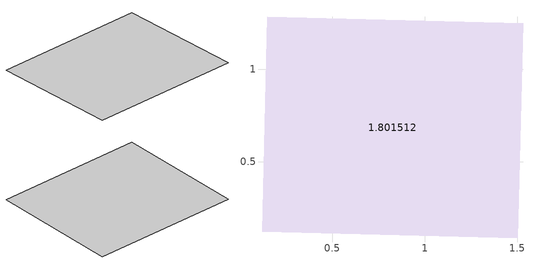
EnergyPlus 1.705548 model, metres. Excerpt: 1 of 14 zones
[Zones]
1.801512
 ceiling inside (1.366612): 1.5,0.09,1.65 1.53,1.25,1.62 0.15,1.28,1.62 0.12,0.12,1.65
[HVACTemplate:Plant:Boiler]
1.314437: Boiler Type=1.726104; Capacity {W}=1.755934; Efficiency=1.059448; Fuel Type=1.40739; Priority=1.275614; Sizing Factor=1.872296; Minimum Part Load Ratio=1.665685; Maximum Part Load Ratio=1.972713; Optimum Part Load Ratio=1.677545; Water Outlet Upper Temperature Limit {C}=1.622802; Template Plant Loop Type=1.795272
[HVACTemplate:Plant:Boiler:ObjectReference]
1.690643: Boiler=1.754583; Priority=1.269314; Template Plant Loop Type=1.910362
[HVACTemplate:Plant:MixedWaterLoop]
1.118992: Pump Schedule=1.035278; Pump Control Type=1.847394; Operation Scheme Type=1.165623; Equipment Operation Schemes=1.634704; High Temperature Setpoint Schedule=1.893659; High Temperature Design Setpoint {C}=1.305697; Low Temperature Setpoint Schedule=1.940373; Low Temperature Design Setpoint {C}=1.11148; Water Pump Configuration=1.310257; Water Pump Rated Head {Pa}=1.765133; Water Pump Type=1.68438; Supply Side Bypass Pipe=1.762514; Demand Side Bypass Pipe=1.957983; Fluid Type=1.269464; Loop Design Delta Temperature {deltaC}=1.078858; Load Distribution Scheme=1.106668
[Sizing:Zone]
1.939582: Zone Cooling Design Supply Air Temperature Input Method=1.8207; Zone Cooling Design Supply Air Temperature {C}=1.874551; Zone Cooling Design Supply Air Temperature Difference {deltaC}=1.558884; Zone Heating Design Supply Air Temperature Input Method=1.155728; Zone Heating Design Supply Air Temperature {C}=1.853171; Zone Heating Design Supply Air Temperature Difference {deltaC}=1.984414; Zone Cooling Design Supply Air Humidity Ratio {kgWater/kgDryAir}=1.85747; Zone Heating Design Supply Air Humidity Ratio {kgWater/kgDryAir}=1.625448; Design Specification Outdoor Air Object=1.597575; Zone Heating Sizing Factor=1.540508; Zone Cooling Sizing Factor=1.071267; Cooling Design Air Flow Method=1.587817; Cooling Design Air Flow Rate {m3/s}=1.149188; Cooling Minimum Air Flow per Zone Floor Area {m3/s-m2}=1.819507; Cooling Minimum Air Flow {m3/s}=1.682757; Cooling Minimum Air Flow Fraction=1.657887; Heating Design Air Flow Method=1.475356; Heating Design Air Flow Rate {m3/s}=1.481871; Heating Maximum Air Flow per Zone Floor Area {m3/s-m2}=1.023057; Heating Maximum Air Flow {m3/s}=1.904809; Heating Maximum Air Flow Fraction=1.181121; Design Specification Zone Air Distribution Object=1.274976; Account for Dedicated Outdoor Air System=1.16254; Dedicated Outdoor Air System Control Strategy=1.179965; Dedicated Outdoor Air Low Setpoint Temperature for Design {C}=1.524845; Dedicated Outdoor Air High Setpoint Temperature for Design {C}=1.986238
[Sizing:System]
1.215261: Type of Load to Size On=1.307567; Design Outdoor Air Flow Rate {m3/s}=1.90974; Central Heating Maximum System Air Flow Ratio=1.653452; Preheat Design Temperature {C}=1.20912; Preheat Design Humidity Ratio {kgWater/kgDryAir}=1.869204; Precool Design Temperature {C}=1.84519; Precool Design Humidity Ratio {kgWater/kgDryAir}=1.236018; Central Cooling Design Supply Air Temperature {C}=1.544672; Central Heating Design Supply Air Temperature {C}=1.862791; Type of Zone Sum to Use=1.113697; 100% Outdoor Air in Cooling=1.932694; 100% Outdoor Air in Heating=1.198054; Central Cooling Design Supply Air Humidity Ratio {kgWater/kgDryAir}=1.922421; Central Heating Design Supply Air Humidity Ratio {kgWater/kgDryAir}=1.125479; Cooling Supply Air Flow Rate Method=1.575327; Cooling Supply Air Flow Rate {m3/s}=1.48622; Cooling Supply Air Flow Rate Per Floor Area {m3/s-m2}=1.659729; Cooling Fraction of Autosized Cooling Supply Air Flow Rate=1.358136; Cooling Supply Air Flow Rate Per Unit Cooling Capacity {m3/s-W}=1.793616; Heating Supply Air Flow Rate Method=1.332572; Heating Supply Air Flow Rate {m3/s}=1.867011; Heating Supply Air Flow Rate Per Floor Area {m3/s-m2}=1.747275; Heating Fraction of Autosized Heating Supply Air Flow Rate=1.843239; Heating Fraction of Autosized Cooling Supply Air Flow Rate=1.782581; Heating Supply Air Flow Rate Per Unit Heating Capacity {m3/s-W}=1.970355; System Outdoor Air Method=1.327138; Zone Maximum Outdoor Air Fraction=1.683973; Cooling Design Capacity Method=1.769413; Cooling Design Capacity {W}=1.732759; Cooling Design Capacity Per Floor Area {W/m2}=1.121223; Fraction of Autosized Cooling Design Capacity=1.307822; Heating Design Capacity Method=1.129555; Heating Design Capacity {W}=1.207265; Heating Design Capacity Per Floor Area {W/m2}=1.282911; Fraction of Autosized Heating Design Capacity=1.317142; Central Cooling Capacity Control Method=1.868439
[Sizing:Plant]
1.940075: Loop Type=1.486091; Design Loop Exit Temperature {C}=1.752767; Loop Design Temperature Difference {deltaC}=1.676068; Sizing Option=1.423683; Zone Timesteps in Averaging Window=1.565786; Coincident Sizing Factor Mode=1.172129
[ZoneControl:Thermostat]
1.813456: Zone or ZoneList=1.094221; Control Type Schedule=1.993562; Control 1=1.014177; Control 2=1.296633; Control 3=1.211056; Control 4=1.291694; Temperature Difference Between Cutout And Setpoint {deltaC}=1.284139
[ZoneControl:Thermostat:OperativeTemperature]
Thermostat=1.174907; Radiative Fraction Input Mode=1.835794; Fixed Radiative Fraction=1.041062; Radiative Fraction Schedule=1.298975; Adaptive Comfort Model Type=1.591582
[ZoneControl:Thermostat:ThermalComfort]
1.452224: Zone or ZoneList=1.842405; Averaging Method=1.193041; Specific People=1.265097; Minimum Dry-Bulb Temperature Setpoint {C}=1.614542; Maximum Dry-Bulb Temperature Setpoint {C}=1.056869; Thermal Comfort Control Type Schedule=1.695402; Thermal Comfort Control 1=1.509331; Thermal Comfort Control 2=1.11032; Thermal Comfort Control 3=1.499933; Thermal Comfort Control 4=1.332873
[ZoneControl:Thermostat:TemperatureAndHumidity]
Thermostat=1.904926; Dehumidifying Relative Humidity Setpoint Schedule=1.267075; Dehumidification Control Type=1.133204; Overcool Range Input Method=1.114589; Overcool Constant Range {deltaC}=1.118617; Overcool Range Schedule=1.199488; Overcool Control Ratio {percent/K}=1.865505
[ZoneControl:Thermostat:StagedDualSetpoint]
1.22558: Zone or ZoneList=1.134154; Number of Heating Stages=1.982346; Heating Temperature Setpoint Schedule=1.403529; Heating Throttling Temperature Range {deltaC}=1.180203; Stage 1 Heating Temperature Offset {deltaC}=1.917015; Stage 2 Heating Temperature Offset {deltaC}=1.943578; Stage 3 Heating Temperature Offset {deltaC}=1.840391; Stage 4 Heating Temperature Offset {deltaC}=1.157946; Number of Cooling Stages=1.368794; Cooling Temperature Setpoint Base Schedule=1.683209; Cooling Throttling Temperature Range {deltaC}=1.586583; Stage 1 Cooling Temperature Offset {deltaC}=1.274106; Stage 2 Cooling Temperature Offset {deltaC}=1.206106; Stage 3 Cooling Temperature Offset {deltaC}=1.8639; Stage 4 Cooling Temperature Offset {deltaC}=1.21663
[ZoneControl:ContaminantController]
1.11761: Zone=1.724666; Carbon Dioxide Control Availability Schedule=1.411005; Carbon Dioxide Setpoint Schedule=1.516968; Minimum Carbon Dioxide Concentration Schedule=1.641645; Maximum Carbon Dioxide Concentration Schedule=1.127415; Generic Contaminant Control Availability Schedule=1.528196; Generic Contaminant Setpoint Schedule=1.439075
[ZoneHVAC:IdealLoadsAirSystem]
1.304279: Availability Schedule=1.102648; Maximum Heating Supply Air Temperature {C}=1.652133; Minimum Cooling Supply Air Temperature {C}=1.52289; Maximum Heating Supply Air Humidity Ratio {kgWater/kgDryAir}=1.248449; Minimum Cooling Supply Air Humidity Ratio {kgWater/kgDryAir}=1.995785; Heating Limit=1.169243; Maximum Heating Air Flow Rate {m3/s}=1.839968; Maximum Sensible Heating Capacity {W}=1.941991; Cooling Limit=1.230833; Maximum Cooling Air Flow Rate {m3/s}=1.767076; Maximum Total Cooling Capacity {W}=1.387534; Heating Availability Schedule=1.5261; Cooling Availability Schedule=1.048085; Dehumidification Control Type=1.856582; Cooling Sensible Heat Ratio=1.745238; Humidification Control Type=1.824325; Design Specification Outdoor Air Object=1.289397; Demand Controlled Ventilation Type=1.114803; Outdoor Air Economizer Type=1.794001; Heat Recovery Type=1.395261; Sensible Heat Recovery Effectiveness=1.862417; Latent Heat Recovery Effectiveness=1.085643; Design Specification ZoneHVAC Sizing Object=1.229379
[ZoneHVAC:FourPipeFanCoil]
1.295425: Availability Schedule=1.793029; Capacity Control Method=1.650497; Maximum Supply Air Flow Rate {m3/s}=1.714749; Low Speed Supply Air Flow Ratio=1.54952; Medium Speed Supply Air Flow Ratio=1.150127; Maximum Outdoor Air Flow Rate {m3/s}=1.471046; Outdoor Air Schedule=1.827564; Supply Air Fan=1.448718; Cooling Coil=1.179915; Maximum Cold Water Flow Rate {m3/s}=1.433075; Minimum Cold Water Flow Rate {m3/s}=1.412304; Cooling Convergence Tolerance=1.695992; Heating Coil=1.218741; Maximum Hot Water Flow Rate {m3/s}=1.752816; Minimum Hot Water Flow Rate {m3/s}=1.831925; Heating Convergence Tolerance=1.238092; Design Specification ZoneHVAC Sizing Object=1.827494; Supply Air Fan Operating Mode Schedule=1.363019; Minimum Supply Air Temperature in Cooling Mode {C}=1.629429; Maximum Supply Air Temperature in Heating Mode {C}=1.148742
[ZoneHVAC:WindowAirConditioner]
1.822677: Availability Schedule=1.542753; Maximum Supply Air Flow Rate {m3/s}=1.844379; Maximum Outdoor Air Flow Rate {m3/s}=1.491441; Supply Air Fan=1.769281; DX Cooling Coil=1.628832; Supply Air Fan Operating Mode Schedule=1.271812; Fan Placement=1.277136; Cooling Convergence Tolerance=1.145868; Design Specification ZoneHVAC Sizing Object=1.128827
[ZoneHVAC:PackagedTerminalAirConditioner]
1.637: Availability Schedule=1.523553; Cooling Supply Air Flow Rate {m3/s}=1.951165; Heating Supply Air Flow Rate {m3/s}=1.213748; No Load Supply Air Flow Rate {m3/s}=1.474521; Cooling Outdoor Air Flow Rate {m3/s}=1.234134; Heating Outdoor Air Flow Rate {m3/s}=1.267001; No Load Outdoor Air Flow Rate {m3/s}=1.42078; Supply Air Fan=1.629164; Heating Coil=1.761697; Cooling Coil=1.768217; Fan Placement=1.010944; Supply Air Fan Operating Mode Schedule=1.650378; Design Specification ZoneHVAC Sizing Object=1.501206; Capacity Control Method=1.08468; Minimum Supply Air Temperature in Cooling Mode=1.861053; Maximum Supply Air Temperature in Heating Mode=1.38905
[ZoneHVAC:PackagedTerminalHeatPump]
1.921211: Availability Schedule=1.913776; Cooling Supply Air Flow Rate {m3/s}=1.36582; Heating Supply Air Flow Rate {m3/s}=1.638909; No Load Supply Air Flow Rate {m3/s}=1.379153; Cooling Outdoor Air Flow Rate {m3/s}=1.417393; Heating Outdoor Air Flow Rate {m3/s}=1.713257; No Load Outdoor Air Flow Rate {m3/s}=1.031415; Supply Air Fan=1.526606; Heating Coil=1.204274; Heating Convergence Tolerance=1.218702; Cooling Coil=1.410795; Cooling Convergence Tolerance=1.976396; Supplemental Heating Coil=1.208194; Maximum Supply Air Temperature from Supplemental Heater {C}=1.835727; Maximum Outdoor Dry-Bulb Temperature for Supplemental Heater Operation {C}=1.929384; Fan Placement=1.407142; Supply Air Fan Operating Mode Schedule=1.635182; Design Specification ZoneHVAC Sizing Object=1.423162; Capacity Control Method=1.824489; Minimum Supply Air Temperature in Cooling Mode=1.937099; Maximum Supply Air Temperature in Heating Mode=1.837
[ZoneHVAC:WaterToAirHeatPump]
1.861601: Availability Schedule=1.302386; Cooling Supply Air Flow Rate {m3/s}=1.241154; Heating Supply Air Flow Rate {m3/s}=1.315949; No Load Supply Air Flow Rate {m3/s}=1.751414; Cooling Outdoor Air Flow Rate {m3/s}=1.152966; Heating Outdoor Air Flow Rate {m3/s}=1.761969; No Load Outdoor Air Flow Rate {m3/s}=1.681482; Supply Air Fan=1.896378; Heating Coil=1.454703; Cooling Coil=1.598045; Maximum Cycling Rate {cycles/hr}=1.3823; Heat Pump Time Constant {s}=1.453789; Fraction of On-Cycle Power Use=1.404056; Heat Pump Fan Delay Time {s}=1.746554; Supplemental Heating Coil=1.201017; Maximum Supply Air Temperature from Supplemental Heater {C}=1.921405; Maximum Outdoor Dry-Bulb Temperature for Supplemental Heater Operation {C}=1.167406; Fan Placement=1.250891; Supply Air Fan Operating Mode Schedule=1.253471; Heat Pump Coil Water Flow Mode=1.55441; Design Specification ZoneHVAC Sizing Object=1.768269
[ZoneHVAC:Dehumidifier:DX]
1.718185: Availability Schedule=1.78146; Rated Water Removal {L/day}=1.318051; Rated Energy Factor {L/kWh}=1.138359; Rated Air Flow Rate {m3/s}=1.499884; Water Removal Curve=1.135462; Energy Factor Curve=1.505764; Part Load Fraction Correlation Curve=1.251242; Minimum Dry-Bulb Temperature for Dehumidifier Operation {C}=1.383156; Maximum Dry-Bulb Temperature for Dehumidifier Operation {C}=1.069874; Off-Cycle Parasitic Electric Load {W}=1.199845; Condensate Collection Water Storage Tank=1.927057
[ZoneHVAC:EnergyRecoveryVentilator]
1.331541: Availability Schedule=1.547227; Heat Exchanger=1.050256; Supply Air Flow Rate {m3/s}=1.778413; Exhaust Air Flow Rate {m3/s}=1.81971; Supply Air Fan=1.206011; Exhaust Air Fan=1.95403; Controller=1.676709; Ventilation Rate per Unit Floor Area {m3/s-m2}=1.545966; Ventilation Rate per Occupant {m3/s-person}=1.013816
[ZoneHVAC:EnergyRecoveryVentilator:Controller]
1.455257: Temperature High Limit {C}=1.322869; Temperature Low Limit {C}=1.59546; Enthalpy High Limit {J/kg}=1.588907; Dewpoint Temperature Limit {C}=1.862411; Electronic Enthalpy Limit Curve=1.217864; Exhaust Air Temperature Limit=1.81111; Exhaust Air Enthalpy Limit=1.490053; Time of Day Economizer Flow Control Schedule=1.764685; High Humidity Control Flag=1.943903; Humidistat Control Zone=1.584411; High Humidity Outdoor Air Flow Ratio=1.565901; Control High Indoor Humidity Based on Outdoor Humidity Ratio=1.599885
[ZoneHVAC:UnitVentilator]
1.500069: Availability Schedule=1.98061; Maximum Supply Air Flow Rate {m3/s}=1.433211; Outdoor Air Control Type=1.080231; Minimum Outdoor Air Flow Rate {m3/s}=1.062204; Minimum Outdoor Air Schedule=1.534681; Maximum Outdoor Air Flow Rate {m3/s}=1.299563; Maximum Outdoor Air Fraction or Temperature Schedule=1.145481; Supply Air Fan=1.657569; Coil Option=1.39617; Supply Air Fan Operating Mode Schedule=1.897347; Heating Coil=1.159111; Heating Convergence Tolerance=1.676946; Cooling Coil=1.844569; Cooling Convergence Tolerance=1.46072; Design Specification ZoneHVAC Sizing Object=1.208711
[ZoneHVAC:UnitHeater]
1.121773: Availability Schedule=1.708454; Supply Air Fan=1.982941; Maximum Supply Air Flow Rate {m3/s}=1.803844; Heating Coil=1.007643; Supply Air Fan Operating Mode Schedule=1.065003; Supply Air Fan Operation During No Heating=1.046183; Maximum Hot Water or Steam Flow Rate {m3/s}=1.580364; Minimum Hot Water or Steam Flow Rate {m3/s}=1.732155; Heating Convergence Tolerance=1.451283; Design Specification ZoneHVAC Sizing Object=1.883547
[ZoneHVAC:EvaporativeCoolerUnit]
1.457616: Availability Schedule=1.61987; Supply Air Fan=1.412059; Design Supply Air Flow Rate {m3/s}=1.606945; Fan Placement=1.467294; Cooler Unit Control Method=1.238724; Throttling Range Temperature Difference {deltaC}=1.804502; Cooling Load Control Threshold Heat Transfer Rate {W}=1.654469; First Evaporative Cooler Object=1.463809; Second Evaporative Cooler=1.856508; Design Specification ZoneHVAC Sizing Object=1.904638
[ZoneHVAC:HybridUnitaryHVAC]
1.868586: Availability Schedule=1.589231; Minimum Supply Air Temperature Schedule=1.60042; Maximum Supply Air Temperature Schedule=1.656484; Minimum Supply Air Humidity Ratio Schedule=1.849804; Maximum Supply Air Humidity Ratio Schedule=1.372811; Method to Choose Controlled Inputs and Part Runtime Fraction=1.932391; System Maximum Supply Air Flow Rate {m3/s}=1.770561; External Static Pressure at System Maximum Supply Air Flow Rate {Pa}=1.892826; Scaling Factor=1.587981; Number of Operating Modes=1.754165; Minimum Time Between Mode Change {minutes}=1.188171; First Fuel Type=1.025984; Second Fuel Type=1.280548; Third Fuel Type=1.65034; Objective Function to Minimize=1.828013; Design Specification Outdoor Air Object=1.37135; Mode 0=1.699773; Mode 0 Supply Air Temperature Lookup Table=1.276699; Mode 0 Supply Air Humidity Ratio Lookup Table=1.546839; Mode 0 System Electric Power Lookup Table=1.671172; Mode 0 Supply Fan Electric Power Lookup Table=1.681411; Mode 0 External Static Pressure Lookup Table=1.938476; Mode 0 System Second Fuel Consumption Lookup Table=1.991437; Mode 0 System Third Fuel Consumption Lookup Table=1.297582; Mode 0 System Water Use Lookup Table=1.171566; Mode 0 Outdoor Air Fraction=1.609856; Mode 0 Supply Air Mass Flow Rate Ratio=1.801762; Mode 1=1.643219; Mode 1 Supply Air Temperature Lookup Table=1.054822; Mode 1 Supply Air Humidity Ratio Lookup Table=1.449589; Mode 1 System Electric Power Lookup Table=1.064056; Mode 1 Supply Fan Electric Power Lookup Table=1.761854; Mode 1 External Static Pressure Lookup Table=1.232363; Mode 1 System Second Fuel Consumption Lookup Table=1.566624; Mode 1 System Third Fuel Consumption Lookup Table=1.013976; Mode 1 System Water Use Lookup Table=1.259018; Mode 1 Minimum Outdoor Air Temperature {C}=1.9501; Mode 1 Maximum Outdoor Air Temperature {C}=1.035729; Mode 1 Minimum Outdoor Air Humidity Ratio {kgWater/kgDryAir}=1.989717; Mode 1 Maximum Outdoor Air Humidity Ratio {kgWater/kgDryAir}=1.432623; Mode 1 Minimum Outdoor Air Relative Humidity {percent}=1.376794; Mode 1 Maximum Outdoor Air Relative Humidity {percent}=1.163117; Mode 1 Minimum Return Air Temperature {C}=1.635141; Mode 1 Maximum Return Air Temperature {C}=1.66359; Mode 1 Minimum Return Air Humidity Ratio {kgWater/kgDryAir}=1.432184; Mode 1 Maximum Return Air Humidity Ratio {kgWater/kgDryAir}=1.002073; Mode 1 Minimum Return Air Relative Humidity {percent}=1.352894; Mode 1 Maximum Return Air Relative Humidity {percent}=1.056472; Mode 1 Minimum Outdoor Air Fraction=1.865112; Mode 1 Maximum Outdoor Air Fraction=1.118574; Mode 1 Minimum Supply Air Mass Flow Rate Ratio=1.007541; Mode 1 Maximum Supply Air Mass Flow Rate Ratio=1.330079; Mode 2=1.581643; Mode 2 Supply Air Temperature Lookup Table=1.60692; Mode 2 Supply Air Humidity Ratio Lookup Table=1.878684; Mode 2 System Electric Power Lookup Table=1.958106; Mode 2 Supply Fan Electric Power Lookup Table=1.223196; Mode 2 External Static Pressure Lookup Table=1.355356; Mode 2 System Second Fuel Consumption Lookup Table=1.864088; Mode 2 System Third Fuel Consumption Lookup Table=1.559755; Mode 2 System Water Use Lookup Table=1.994666; Mode 2 Minimum Outdoor Air Temperature {C}=1.561697; Mode 2 Maximum Outdoor Air Temperature {C}=1.932809; Mode 2 Minimum Outdoor Air Humidity Ratio {kgWater/kgDryAir}=1.540359; Mode 2 Maximum Outdoor Air Humidity Ratio {kgWater/kgDryAir}=1.74255; Mode 2 Minimum Outdoor Air Relative Humidity {percent}=1.498953; Mode 2 Maximum Outdoor Air Relative Humidity {percent}=1.828316; Mode 2 Minimum Return Air Temperature {C}=1.982012; Mode 2 Maximum Return Air Temperature {C}=1.283071; Mode 2 Minimum Return Air Humidity Ratio {kgWater/kgDryAir}=1.530955; Mode 2 Maximum Return Air Humidity Ratio {kgWater/kgDryAir}=1.021618; Mode 2 Minimum Return Air Relative Humidity {percent}=1.784188; Mode 2 Maximum Return Air Relative Humidity {percent}=1.980304; Mode 2 Minimum Outdoor Air Fraction=1.377978; Mode 2 Maximum Outdoor Air Fraction=1.914386; Mode 2 Minimum Supply Air Mass Flow Rate Ratio=1.05437; Mode 2 Maximum Supply Air Mass Flow Rate Ratio=1.574299; Mode 3=1.632369; Mode 3 Supply Air Temperature Lookup Table=1.292082; Mode 3 Supply Air Humidity Ratio Lookup Table=1.748673; Mode 3 System Electric Power Lookup Table=1.25921; Mode 3 Supply Fan Electric Power Lookup Table=1.524169; Mode 3 External Static Pressure Lookup Table=1.027082; Mode 3 System Second Fuel Consumption Lookup Table=1.562472; Mode 3 System Third Fuel Consumption Lookup Table=1.011416; Mode 3 System Water Use Lookup Table=1.936741; Mode 3 Minimum Outdoor Air Temperature {C}=1.0318; Mode 3 Maximum Outdoor Air Temperature {C}=1.071023; Mode 3 Minimum Outdoor Air Humidity Ratio {kgWater/kgDryAir}=1.167648; Mode 3 Maximum Outdoor Air Humidity Ratio {kgWater/kgDryAir}=1.67239; Mode 3 Minimum Outdoor Air Relative Humidity {percent}=1.461815; Mode 3 Maximum Outdoor Air Relative Humidity {percent}=1.12009; Mode 3 Minimum Return Air Temperature {C}=1.253114; Mode 3 Maximum Return Air Temperature {C}=1.967995; Mode 3 Minimum Return Air Humidity Ratio {kgWater/kgDryAir}=1.168994; Mode 3 Maximum Return Air Humidity Ratio {kgWater/kgDryAir}=1.46657; Mode 3 Minimum Return Air Relative Humidity {percent}=1.059622; Mode 3 Maximum Return Air Relative Humidity {percent}=1.260628; Mode 3 Minimum Outdoor Air Fraction=1.40462; Mode 3 Maximum Outdoor Air Fraction=1.669117; Mode 3 Minimum Supply Air Mass Flow Rate Ratio=1.973709; Mode 3 Maximum Supply Air Mass Flow Rate Ratio=1.203183; Mode 4=1.772512; Mode 4 Supply Air Temperature Lookup Table=1.22877; Mode 4 Supply Air Humidity Ratio Lookup Table=1.554761; Mode 4 System Electric Power Lookup Table=1.929997; Mode 4 Supply Fan Electric Power Lookup Table=1.432157; Mode 4 External Static Pressure Lookup Table=1.979573; Mode 4 System Second Fuel Consumption Lookup Table=1.363142; Mode 4 System Third Fuel Consumption Lookup Table=1.57248; Mode 4 System Water Use Lookup Table=1.551827; Mode 4 Minimum Outdoor Air Temperature {C}=1.729205; Mode 4 Maximum Outdoor Air Temperature {C}=1.038318; Mode 4 Minimum Outdoor Air Humidity Ratio {kgWater/kgDryAir}=1.024736; Mode 4 Maximum Outdoor Air Humidity Ratio {kgWater/kgDryAir}=1.011711; Mode 4 Minimum Outdoor Air Relative Humidity {percent}=1.149602; Mode 4 Maximum Outdoor Air Relative Humidity {percent}=1.626981; Mode 4 Minimum Return Air Temperature {C}=1.959188; Mode 4 Maximum Return Air Temperature {C}=1.357036; Mode 4 Minimum Return Air Humidity Ratio {kgWater/kgDryAir}=1.917583; Mode 4 Maximum Return Air Humidity Ratio {kgWater/kgDryAir}=1.161173; Mode 4 Minimum Return Air Relative Humidity {percent}=1.092207; Mode 4 Maximum Return Air Relative Humidity {percent}=1.001192; Mode 4 Minimum Outdoor Air Fraction=1.105474; Mode 4 Maximum Outdoor Air Fraction=1.486415; Mode 4 Minimum Supply Air Mass Flow Rate Ratio=1.699732; Mode 4 Maximum Supply Air Mass Flow Rate Ratio=1.678861; Mode 5=1.821735; Mode 5 Supply Air Temperature Lookup Table=1.339829; Mode 5 Supply Air Humidity Ratio Lookup Table=1.382899; Mode 5 System Electric Power Lookup Table=1.149136; Mode 5 Supply Fan Electric Power Lookup Table=1.101584; Mode 5 External Static Pressure Lookup Table=1.678262; Mode 5 System Second Fuel Consumption Lookup Table=1.083663; Mode 5 System Third Fuel Consumption Lookup Table=1.148651; Mode 5 System Water Use Lookup Table=1.047619; Mode 5 Minimum Outdoor Air Temperature {C}=1.256415; Mode 5 Maximum Outdoor Air Temperature {C}=1.350425; Mode 5 Minimum Outdoor Air Humidity Ratio {kgWater/kgDryAir}=1.594703; Mode 5 Maximum Outdoor Air Humidity Ratio {kgWater/kgDryAir}=1.22045; Mode 5 Minimum Outdoor Air Relative Humidity {percent}=1.454964; Mode 5 Maximum Outdoor Air Relative Humidity {percent}=1.853656; Mode 5 Minimum Return Air Temperature {C}=1.038378; Mode 5 Maximum Return Air Temperature {C}=1.279317; Mode 5 Minimum Return Air Humidity Ratio {kgWater/kgDryAir}=1.358686; Mode 5 Maximum Return Air Humidity Ratio {kgWater/kgDryAir}=1.151523; Mode 5 Minimum Return Air Relative Humidity {percent}=1.367677; Mode 5 Maximum Return Air Relative Humidity {percent}=1.872718; Mode 5 Minimum Outdoor Air Fraction=1.084586; Mode 5 Maximum Outdoor Air Fraction=1.705513; Mode 5 Minimum Supply Air Mass Flow Rate Ratio=1.76064; Mode 5 Maximum Supply Air Mass Flow Rate Ratio=1.779035; Mode 6=1.36002; Mode 6 Supply Air Temperature Lookup Table=1.146057; Mode 6 Supply Air Humidity Ratio Lookup Table=1.88847; Mode 6 System Electric Power Lookup Table=1.297157; Mode 6 Supply Fan Electric Power Lookup Table=1.35082; Mode 6 External Static Pressure Lookup Table=1.788159; Mode 6 System Second Fuel Consumption Lookup Table=1.368659; Mode 6 System Third Fuel Consumption Lookup Table=1.887106; Mode 6 System Water Use Lookup Table=1.73942; Mode 6 Minimum Outdoor Air Temperature {C}=1.397015; Mode 6 Maximum Outdoor Air Temperature {C}=1.468116; Mode 6 Minimum Outdoor Air Humidity Ratio {kgWater/kgDryAir}=1.060661; Mode 6 Maximum Outdoor Air Humidity Ratio {kgWater/kgDryAir}=1.052982; Mode 6 Minimum Outdoor Air Relative Humidity {percent}=1.203645; Mode 6 Maximum Outdoor Air Relative Humidity {percent}=1.056284; Mode 6 Minimum Return Air Temperature {C}=1.521986; Mode 6 Maximum Return Air Temperature {C}=1.241517; Mode 6 Minimum Return Air Humidity Ratio {kgWater/kgDryAir}=1.17051; Mode 6 Maximum Return Air Humidity Ratio {kgWater/kgDryAir}=1.808275; Mode 6 Minimum Return Air Relative Humidity {percent}=1.558251; Mode 6 Maximum Return Air Relative Humidity {percent}=1.506014; Mode 6 Minimum Outdoor Air Fraction=1.507146; Mode 6 Maximum Outdoor Air Fraction=1.657986; Mode 6 Minimum Supply Air Mass Flow Rate Ratio=1.680259; Mode 6 Maximum Supply Air Mass Flow Rate Ratio=1.376564; Mode 7=1.435781; Mode 7 Supply Air Temperature Lookup Table=1.501232; Mode 7 Supply Air Humidity Ratio Lookup Table=1.51307; Mode 7 System Electric Power Lookup Table=1.040482; Mode 7 Supply Fan Electric Power Lookup Table=1.206964; Mode 7 External Static Pressure Lookup Table=1.148864; Mode 7 System Second Fuel Consumption Lookup Table=1.93663; Mode 7 System Third Fuel Consumption Lookup Table=1.920439; Mode 7 System Water Use Lookup Table=1.365191; Mode 7 Minimum Outdoor Air Temperature {C}=1.529898; Mode 7 Maximum Outdoor Air Temperature {C}=1.476389; Mode 7 Minimum Outdoor Air Humidity Ratio {kgWater/kgDryAir}=1.502578; Mode 7 Maximum Outdoor Air Humidity Ratio {kgWater/kgDryAir}=1.264525; Mode 7 Minimum Outdoor Air Relative Humidity {percent}=1.144639; Mode 7 Maximum Outdoor Air Relative Humidity {percent}=1.943931; Mode 7 Minimum Return Air Temperature {C}=1.414647; Mode 7 Maximum Return Air Temperature {C}=1.834227; Mode 7 Minimum Return Air Humidity Ratio {kgWater/kgDryAir}=1.767808; Mode 7 Maximum Return Air Humidity Ratio {kgWater/kgDryAir}=1.327601; Mode 7 Minimum Return Air Relative Humidity {percent}=1.754118; Mode 7 Maximum Return Air Relative Humidity {percent}=1.594378; Mode 7 Minimum Outdoor Air Fraction=1.401661; Mode 7 Maximum Outdoor Air Fraction=1.933121; Mode 7 Minimum Supply Air Mass Flow Rate Ratio=1.666316; Mode 7 Maximum Supply Air Mass Flow Rate Ratio=1.921504; Mode 8=1.479121; Mode 8 Supply Air Temperature Lookup Table=1.774226; Mode 8 Supply Air Humidity Ratio Lookup Table=1.172543; Mode 8 System Electric Power Lookup Table=1.564201; Mode 8 Supply Fan Electric Power Lookup Table=1.316901; Mode 8 External Static Pressure Lookup Table=1.213281; Mode 8 System Second Fuel Consumption Lookup Table=1.248201; Mode 8 System Third Fuel Consumption Lookup Table=1.40876; Mode 8 System Water Use Lookup Table=1.818624; Mode 8 Minimum Outdoor Air Temperature {C}=1.851909; Mode 8 Maximum Outdoor Air Temperature {C}=1.15092; Mode 8 Minimum Outdoor Air Humidity Ratio {kgWater/kgDryAir}=1.494793; Mode 8 Maximum Outdoor Air Humidity Ratio {kgWater/kgDryAir}=1.427957; Mode 8 Minimum Outdoor Air Relative Humidity {percent}=1.671617; Mode 8 Maximum Outdoor Air Relative Humidity {percent}=1.99868; Mode 8 Minimum Return Air Temperature {C}=1.280857; Mode 8 Maximum Return Air Temperature {C}=1.331726; Mode 8 Minimum Return Air Humidity Ratio {kgWater/kgDryAir}=1.424419; Mode 8 Maximum Return Air Humidity Ratio {kgWater/kgDryAir}=1.59794; Mode 8 Minimum Return Air Relative Humidity {percent}=1.16008; Mode 8 Maximum Return Air Relative Humidity {percent}=1.913051; Mode 8 Minimum Outdoor Air Fraction=1.273462; Mode 8 Maximum Outdoor Air Fraction=1.521758; Mode 8 Minimum Supply Air Mass Flow Rate Ratio=1.225785; Mode 8 Maximum Supply Air Mass Flow Rate Ratio=1.454463; Mode 9=1.683651; Mode 9 Supply Air Temperature Lookup Table=1.437919; Mode 9 Supply Air Humidity Ratio Lookup Table=1.287114; Mode 9 System Electric Power Lookup Table=1.091032; Mode 9 Supply Fan Electric Power Lookup Table=1.562273; Mode 9 External Static Pressure Lookup Table=1.687062; Mode 9 System Second Fuel Consumption Lookup Table=1.134656; Mode 9 System Third Fuel Consumption Lookup Table=1.013494; Mode 9 System Water Use Lookup Table=1.649624; Mode 9 Minimum Outdoor Air Temperature {C}=1.1108; Mode 9 Maximum Outdoor Air Temperature {C}=1.05607; Mode 9 Minimum Outdoor Air Humidity Ratio {kgWater/kgDryAir}=1.921372; Mode 9 Maximum Outdoor Air Humidity Ratio {kgWater/kgDryAir}=1.159633; Mode 9 Minimum Outdoor Air Relative Humidity {percent}=1.129848; Mode 9 Maximum Outdoor Air Relative Humidity {percent}=1.601709; Mode 9 Minimum Return Air Temperature {C}=1.726104; Mode 9 Maximum Return Air Temperature {C}=1.670484; Mode 9 Minimum Return Air Humidity Ratio {kgWater/kgDryAir}=1.072148; Mode 9 Maximum Return Air Humidity Ratio {kgWater/kgDryAir}=1.600248; Mode 9 Minimum Return Air Relative Humidity {percent}=1.504169; Mode 9 Maximum Return Air Relative Humidity {percent}=1.265247; Mode 9 Minimum Outdoor Air Fraction=1.750994; Mode 9 Maximum Outdoor Air Fraction=1.424307; Mode 9 Minimum Supply Air Mass Flow Rate Ratio=1.700205; Mode 9 Maximum Supply Air Mass Flow Rate Ratio=1.922498; Mode 10=1.293155; Mode 10 Supply Air Humidity Ratio Lookup Table=1.506075; Mode 10 System Electric Power Lookup Table=1.580144; Mode 10 Supply Fan Electric Power Lookup Table=1.156948; Mode 10 External Static Pressure Lookup Table=1.217003; Mode 10 System Second Fuel Consumption Lookup Table=1.102938; Mode 10 System Third Fuel Consumption Lookup Table=1.934331; Mode 10 System Water Use Lookup Table=1.910063; Mode 10 Minimum Outdoor Air Temperature {C}=1.760637; Mode 10 Maximum Outdoor Air Temperature {C}=1.313102; Mode 10 Minimum Outdoor Air Humidity Ratio {kgWater/kgDryAir}=1.030647; Mode 10 Maximum Outdoor Air Humidity Ratio {kgWater/kgDryAir}=1.690693; Mode 10 Minimum Outdoor Air Relative Humidity {percent}=1.460006; Mode 10 Maximum Outdoor Air Relative Humidity {percent}=1.341216; Mode 10 Minimum Return Air Temperature {C}=1.817641; Mode 10 Maximum Return Air Temperature {C}=1.965697; Mode 10 Minimum Return Air Humidity Ratio {kgWater/kgDryAir}=1.977036; Mode 10 Maximum Return Air Humidity Ratio {kgWater/kgDryAir}=1.014003; Mode 10 Minimum Return Air Relative Humidity {percent}=1.37765; Mode 10 Maximum Return Air Relative Humidity {percent}=1.800565; Mode 10 Minimum Outdoor Air Fraction=1.177755; Mode 10 Maximum Outdoor Air Fraction=1.545879; Mode 10 Minimum Supply Air Mass Flow Rate Ratio=1.629923; Mode 10 Maximum Supply Air Mass Flow Rate Ratio=1.750045; Mode 11=1.460418; Mode 11 Supply Air Temperature Lookup Table=1.55458; Mode 11 Supply Air Humidity Ratio Lookup Table=1.28375; Mode 11 System Electric Power Lookup Table=1.998769; Mode 11 Supply Fan Electric Power Lookup Table=1.33363; Mode 11 External Static Pressure Lookup Table=1.32679; Mode 11 System Second Fuel Consumption Lookup Table=1.041584; Mode 11 System Third Fuel Consumption Lookup Table=1.751876; Mode 11 System Water Use Lookup Table=1.244474; Mode 11 Minimum Outdoor Air Temperature {C}=1.33376; Mode 11 Maximum Outdoor Air Temperature {C}=1.052169; Mode 11 Minimum Outdoor Air Humidity Ratio {kgWater/kgDryAir}=1.875639; Mode 11 Maximum Outdoor Air Humidity Ratio {kgWater/kgDryAir}=1.656634; Mode 11 Minimum Outdoor Air Relative Humidity {percent}=1.996937; Mode 11 Maximum Outdoor Air Relative Humidity {percent}=1.613662; Mode 11 Minimum Return Air Temperature {C}=1.788086; Mode 11 Maximum Return Air Temperature {C}=1.378521; Mode 11 Minimum Return Air Humidity Ratio {kgWater/kgDryAir}=1.703591; Mode 11 Maximum Return Air Humidity Ratio {kgWater/kgDryAir}=1.126757; Mode 11 Minimum Return Air Relative Humidity {percent}=1.599631; Mode 11 Maximum Return Air Relative Humidity {percent}=1.141397; Mode 11 Minimum Outdoor Air Fraction=1.072434; Mode 11 Maximum Outdoor Air Fraction=1.297815; Mode 11 Minimum Supply Air Mass Flow Rate Ratio=1.503693; Mode 11 Maximum Supply Air Mass Flow Rate Ratio=1.4275; Mode 12=1.469251; Mode 12 Supply Air Temperature Lookup Table=1.591984; Mode 12 Supply Air Humidity Ratio Lookup Table=1.417327; Mode 12 System Electric Power Lookup Table=1.548172; Mode 12 Supply Fan Electric Power Lookup Table=1.77252; Mode 12 External Static Pressure Lookup Table=1.936329; Mode 12 System Second Fuel Consumption Lookup Table=1.871843; Mode 12 System Third Fuel Consumption Lookup Table=1.971978; Mode 12 System Water Use Lookup Table=1.38904; Mode 12 Minimum Outdoor Air Temperature {C}=1.67295; Mode 12 Maximum Outdoor Air Temperature {C}=1.153434; Mode 12 Minimum Outdoor Air Humidity Ratio {kgWater/kgDryAir}=1.902838; Mode 12 Maximum Outdoor Air Humidity Ratio {kgWater/kgDryAir}=1.519556; Mode 12 Minimum Outdoor Air Relative Humidity {percent}=1.762114; Mode 12 Maximum Outdoor Air Relative Humidity {percent}=1.693803; Mode 12 Minimum Return Air Temperature {C}=1.108146; Mode 12 Maximum Return Air Temperature {C}=1.674383; Mode 12 Minimum Return Air Humidity Ratio {kgWater/kgDryAir}=1.235376; Mode 12 Maximum Return Air Humidity Ratio {kgWater/kgDryAir}=1.710785; Mode 12 Minimum Return Air Relative Humidity {percent}=1.996899; Mode 12 Maximum Return Air Relative Humidity {percent}=1.439032; Mode 12 Minimum Outdoor Air Fraction=1.898705; Mode 12 Maximum Outdoor Air Fraction=1.098971; Mode 12 Minimum Supply Air Mass Flow Rate Ratio=1.94782; Mode 12 Maximum Supply Air Mass Flow Rate Ratio=1.489833; Mode 13=1.28561; Mode 13 Supply Air Temperature Lookup Table=1.570336; Mode 13 Supply Air Humidity Ratio Lookup Table=1.887485; Mode 13 System Electric Power Lookup Table=1.859561; Mode 13 Supply Fan Electric Power Lookup Table=1.860263; Mode 13 External Static Pressure Lookup Table=1.044863; Mode 13 System Second Fuel Consumption Lookup Table=1.118443; Mode 13 System Third Fuel Consumption Lookup Table=1.453063; Mode 13 System Water Use Lookup Table=1.470625; Mode 13 Minimum Outdoor Air Temperature {C}=1.291169; Mode 13 Maximum Outdoor Air Temperature {C}=1.397348; Mode 13 Minimum Outdoor Air Humidity Ratio {kgWater/kgDryAir}=1.812881; Mode 13 Maximum Outdoor Air Humidity Ratio {kgWater/kgDryAir}=1.051573; Mode 13 Minimum Outdoor Air Relative Humidity {percent}=1.817126; Mode 13 Maximum Outdoor Air Relative Humidity {percent}=1.263079; Mode 13 Minimum Return Air Temperature {C}=1.134876; Mode 13 Maximum Return Air Temperature {C}=1.578019; Mode 13 Minimum Return Air Humidity Ratio {kgWater/kgDryAir}=1.010492; Mode 13 Maximum Return Air Humidity Ratio {kgWater/kgDryAir}=1.614868; Mode 13 Minimum Return Air Relative Humidity {percent}=1.533855; Mode 13 Maximum Return Air Relative Humidity {percent}=1.268044; Mode 13 Minimum Outdoor Air Fraction=1.529529; Mode 13 Maximum Outdoor Air Fraction=1.540422; Mode 13 Minimum Supply Air Mass Flow Rate Ratio=1.559197; Mode 13 Maximum Supply Air Mass Flow Rate Ratio=1.036014; Mode 14=1.943636; Mode 14 Supply Air Temperature Lookup Table=1.394049; Mode 14 Supply Air Humidity Ratio Lookup Table=1.960473; Mode 14 System Electric Power Lookup Table=1.195712; Mode 14 Supply Fan Electric Power Lookup Table=1.623966; Mode 14 External Static Pressure Lookup Table=1.124786; Mode 14 System Second Fuel Consumption Lookup Table=1.703076; Mode 14 System Third Fuel Consumption Lookup Table=1.413458; Mode 14 System Water Use Lookup Table=1.884058; Mode 14 Minimum Outdoor Air Temperature {C}=1.85452; Mode 14 Maximum Outdoor Air Temperature {C}=1.233846; Mode 14 Minimum Outdoor Air Humidity Ratio {kgWater/kgDryAir}=1.911237; Mode 14 Maximum Outdoor Air Humidity Ratio {kgWater/kgDryAir}=1.370457; Mode 14 Minimum Outdoor Air Relative Humidity {percent}=1.706114; Mode 14 Maximum Outdoor Air Relative Humidity {percent}=1.99669; Mode 14 Minimum Return Air Temperature {C}=1.919823; Mode 14 Maximum Return Air Temperature {C}=1.703341; Mode 14 Minimum Return Air Humidity Ratio {kgWater/kgDryAir}=1.881534; Mode 14 Maximum Return Air Humidity Ratio {kgWater/kgDryAir}=1.198213; Mode 14 Minimum Return Air Relative Humidity {percent}=1.381904; Mode 14 Maximum Return Air Relative Humidity {percent}=1.367147; Mode 14 Minimum Outdoor Air Fraction=1.989972; Mode 14 Maximum Outdoor Air Fraction=1.823339; Mode 14 Minimum Supply Air Mass Flow Rate Ratio=1.905208; Mode 14 Maximum Supply Air Mass Flow Rate Ratio=1.851192; Mode 15=1.625971; Mode 15 Supply Air Temperature Lookup Table=1.900938; Mode 15 Supply Air Humidity Ratio Lookup Table=1.965624; Mode 15 System Electric Power Lookup Table=1.040304; Mode 15 Supply Fan Electric Power Lookup Table=1.197551; Mode 15 External Static Pressure Lookup Table=1.019449; Mode 15 System Second Fuel Consumption Lookup Table=1.360334; Mode 15 System Third Fuel Consumption Lookup Table=1.855442; Mode 15 System Water Use Lookup Table=1.004334; Mode 15 Minimum Outdoor Air Temperature {C}=1.092509; Mode 15 Maximum Outdoor Air Temperature {C}=1.910931; Mode 15 Minimum Outdoor Air Humidity Ratio {kgWater/kgDryAir}=1.144323; Mode 15 Maximum Outdoor Air Humidity Ratio {kgWater/kgDryAir}=1.565668; Mode 15 Minimum Outdoor Air Relative Humidity {percent}=1.374572; Mode 15 Maximum Outdoor Air Relative Humidity {percent}=1.41655; Mode 15 Minimum Return Air Temperature {C}=1.822049; Mode 15 Maximum Return Air Temperature {C}=1.198752; Mode 15 Minimum Return Air Humidity Ratio {kgWater/kgDryAir}=1.726539; Mode 15 Maximum Return Air Humidity Ratio {kgWater/kgDryAir}=1.856986; Mode 15 Minimum Return Air Relative Humidity {percent}=1.261725; Mode 15 Maximum Return Air Relative Humidity {percent}=1.846764; Mode 15 Minimum Outdoor Air Fraction=1.131381; Mode 15 Maximum Outdoor Air Fraction=1.845828; Mode 15 Minimum Supply Air Mass Flow Rate Ratio=1.935094; Mode 15 Maximum Supply Air Mass Flow Rate Ratio=1.15698; Mode 16=1.459766; Mode 16 Supply Air Temperature Lookup Table=1.333574; Mode 16 Supply Air Humidity Ratio Lookup Table=1.303153; Mode 16 System Electric Power Lookup Table=1.808905; Mode 16 Supply Fan Electric Power Lookup Table=1.485679; Mode 16 External Static Pressure Lookup Table=1.560765; Mode 16 System Second Fuel Consumption Lookup Table=1.956785; Mode 16 System Third Fuel Consumption Lookup Table=1.092396; Mode 16 System Water Use Lookup Table=1.152054; Mode 16 Minimum Outdoor Air Temperature {C}=1.261105; Mode 16 Maximum Outdoor Air Temperature {C}=1.007377; Mode 16 Minimum Outdoor Air Humidity Ratio {kgWater/kgDryAir}=1.735784; Mode 16 Maximum Outdoor Air Humidity Ratio {kgWater/kgDryAir}=1.086392; Mode 16 Minimum Outdoor Air Relative Humidity {percent}=1.114585; Mode 16 Maximum Outdoor Air Relative Humidity {percent}=1.727453; Mode 16 Minimum Return Air Temperature {C}=1.984004; Mode 16 Maximum Return Air Temperature {C}=1.366391; Mode 16 Minimum Return Air Humidity Ratio {kgWater/kgDryAir}=1.450614; Mode 16 Maximum Return Air Humidity Ratio {kgWater/kgDryAir}=1.441292; Mode 16 Minimum Return Air Relative Humidity {percent}=1.926716; Mode 16 Maximum Return Air Relative Humidity {percent}=1.535569; Mode 16 Minimum Outdoor Air Fraction=1.201136; Mode 16 Maximum Outdoor Air Fraction=1.665556; Mode 16 Minimum Supply Air Mass Flow Rate Ratio=1.076432; Mode 16 Maximum Supply Air Mass Flow Rate Ratio=1.86889; Mode 17=1.103761; Mode 17 Supply Air Temperature Lookup Table=1.499917; Mode 17 Supply Air Humidity Ratio Lookup Table=1.196642; Mode 17 System Electric Power Lookup Table=1.888387; Mode 17 Supply Fan Electric Power Lookup Table=1.154889; Mode 17 External Static Pressure Lookup Table=1.267676; Mode 17 System Second Fuel Consumption Lookup Table=1.379936; Mode 17 System Third Fuel Consumption Lookup Table=1.128789; Mode 17 System Water Use Lookup Table=1.312832; Mode 17 Minimum Outdoor Air Temperature {C}=1.406396; Mode 17 Maximum Outdoor Air Temperature {C}=1.37613; Mode 17 Minimum Outdoor Air Humidity Ratio {kgWater/kgDryAir}=1.153147; Mode 17 Maximum Outdoor Air Humidity Ratio {kgWater/kgDryAir}=1.450942; Mode 17 Minimum Outdoor Air Relative Humidity {percent}=1.60852; Mode 17 Maximum Outdoor Air Relative Humidity {percent}=1.170393; Mode 17 Minimum Return Air Temperature {C}=1.818453; Mode 17 Maximum Return Air Temperature {C}=1.560736; Mode 17 Minimum Return Air Humidity Ratio {kgWater/kgDryAir}=1.212; Mode 17 Maximum Return Air Humidity Ratio {kgWater/kgDryAir}=1.81137; Mode 17 Minimum Return Air Relative Humidity {percent}=1.791273; Mode 17 Maximum Return Air Relative Humidity {percent}=1.205019; Mode 17 Minimum Outdoor Air Fraction=1.840919; Mode 17 Maximum Outdoor Air Fraction=1.489308; Mode 17 Minimum Supply Air Mass Flow Rate Ratio=1.313368; Mode 17 Maximum Supply Air Mass Flow Rate Ratio=1.221009; Mode 18=1.296122; Mode 18 Supply Air Temperature Lookup Table=1.864179; Mode 18 Supply Air Humidity Ratio Lookup Table=1.217318; Mode 18 System Electric Power Lookup Table=1.673466; Mode 18 Supply Fan Electric Power Lookup Table=1.695832; Mode 18 External Static Pressure Lookup Table=1.643809; Mode 18 System Second Fuel Consumption Lookup Table=1.192149; Mode 18 System Third Fuel Consumption Lookup Table=1.057811; Mode 18 System Water Use Lookup Table=1.866282; Mode 18 Minimum Outdoor Air Temperature {C}=1.411999; Mode 18 Maximum Outdoor Air Temperature {C}=1.298957; Mode 18 Minimum Outdoor Air Humidity Ratio {kgWater/kgDryAir}=1.753256; Mode 18 Maximum Outdoor Air Humidity Ratio {kgWater/kgDryAir}=1.982339; Mode 18 Minimum Outdoor Air Relative Humidity {percent}=1.706651; Mode 18 Maximum Outdoor Air Relative Humidity {percent}=1.736534; Mode 18 Minimum Return Air Temperature {C}=1.725927; Mode 18 Maximum Return Air Temperature {C}=1.458125; Mode 18 Minimum Return Air Humidity Ratio {kgWater/kgDryAir}=1.347895; Mode 18 Maximum Return Air Humidity Ratio {kgWater/kgDryAir}=1.856991; Mode 18 Minimum Return Air Relative Humidity {percent}=1.481988; Mode 18 Maximum Return Air Relative Humidity {percent}=1.087648; Mode 18 Minimum Outdoor Air Fraction=1.016212; Mode 18 Maximum Outdoor Air Fraction=1.431385; Mode 18 Minimum Supply Air Mass Flow Rate Ratio=1.270767; Mode 18 Maximum Supply Air Mass Flow Rate Ratio=1.435421; Mode 19=1.08056; Mode 19 Supply Air Temperature Lookup Table=1.165344; Mode 19 Supply Air Humidity Ratio Lookup Table=1.537883; Mode 19 System Electric Power Lookup Table=1.477091; Mode 19 Supply Fan Electric Power Lookup Table=1.676497; Mode 19 External Static Pressure Lookup Table=1.464692; Mode 19 System Second Fuel Consumption Lookup Table=1.628367; Mode 19 System Third Fuel Consumption Lookup Table=1.490063; Mode 19 System Water Use Lookup Table=1.034309; Mode 19 Minimum Outdoor Air Temperature {C}=1.45107; Mode 19 Maximum Outdoor Air Temperature {C}=1.73979; Mode 19 Minimum Outdoor Air Humidity Ratio {kgWater/kgDryAir}=1.194125; Mode 19 Maximum Outdoor Air Humidity Ratio {kgWater/kgDryAir}=1.057134; Mode 19 Minimum Outdoor Air Relative Humidity {percent}=1.227567; Mode 19 Maximum Outdoor Air Relative Humidity {percent}=1.125386; Mode 19 Minimum Return Air Temperature {C}=1.142071; Mode 19 Maximum Return Air Temperature {C}=1.149084; Mode 19 Minimum Return Air Humidity Ratio {kgWater/kgDryAir}=1.394342; Mode 19 Maximum Return Air Humidity Ratio {kgWater/kgDryAir}=1.547181; Mode 19 Minimum Return Air Relative Humidity {percent}=1.360331; Mode 19 Maximum Return Air Relative Humidity {percent}=1.293376; Mode 19 Minimum Outdoor Air Fraction=1.814249; Mode 19 Maximum Outdoor Air Fraction=1.97911; Mode 19 Minimum Supply Air Mass Flow Rate Ratio=1.239591; Mode 19 Maximum Supply Air Mass Flow Rate Ratio=1.380452; Mode 20=1.628462; Mode 20 Supply Air Temperature Lookup Table=1.560153; Mode 20 Supply Air Humidity Ratio Lookup Table=1.675418; Mode 20 System Electric Power Lookup Table=1.786104; Mode 20 Supply Fan Electric Power Lookup Table=1.5221; Mode 20 External Static Pressure Lookup Table=1.797449; Mode 20 System Second Fuel Consumption Lookup Table=1.458891; Mode 20 System Third Fuel Consumption Lookup Table=1.199603; Mode 20 System Water Use Lookup Table=1.239855; Mode 20 Minimum Outdoor Air Temperature {C}=1.01943; Mode 20 Maximum Outdoor Air Temperature {C}=1.917217; Mode 20 Minimum Outdoor Air Humidity Ratio {kgWater/kgDryAir}=1.701821; Mode 20 Maximum Outdoor Air Humidity Ratio {kgWater/kgDryAir}=1.351611; Mode 20 Minimum Outdoor Air Relative Humidity {percent}=1.078938; Mode 20 Maximum Outdoor Air Relative Humidity {percent}=1.804365; Mode 20 Minimum Return Air Temperature {C}=1.093355; Mode 20 Maximum Return Air Temperature {C}=1.268073; Mode 20 Minimum Return Air Humidity Ratio {kgWater/kgDryAir}=1.306358; Mode 20 Maximum Return Air Humidity Ratio {kgWater/kgDryAir}=1.441685; Mode 20 Minimum Return Air Relative Humidity {percent}=1.472655; Mode 20 Maximum Return Air Relative Humidity {percent}=1.506392; Mode 20 Minimum Outdoor Air Fraction=1.712737; Mode 20 Maximum Outdoor Air Fraction=1.108534; Mode 20 Minimum Supply Air Mass Flow Rate Ratio=1.064148; Mode 20 Maximum Supply Air Mass Flow Rate Ratio=1.205791; Mode 21=1.442912; Mode 21 Supply Air Temperature Lookup Table=1.682904; Mode 21 Supply Air Humidity Ratio Lookup Table=1.296361; Mode 21 System Electric Power Lookup Table=1.893184; Mode 21 Supply Fan Electric Power Lookup Table=1.478632; Mode 21 External Static Pressure Lookup Table=1.532043; Mode 21 System Second Fuel Consumption Lookup Table=1.130049; Mode 21 System Third Fuel Consumption Lookup Table=1.49881; Mode 21 System Water Use Lookup Table=1.591687; Mode 21 Minimum Outdoor Air Temperature {C}=1.653081; Mode 21 Maximum Outdoor Air Temperature {C}=1.636318; Mode 21 Minimum Outdoor Air Humidity Ratio {kgWater/kgDryAir}=1.621849; Mode 21 Maximum Outdoor Air Humidity Ratio {kgWater/kgDryAir}=1.547032; Mode 21 Minimum Outdoor Air Relative Humidity {percent}=1.063659; Mode 21 Maximum Outdoor Air Relative Humidity {percent}=1.82475; Mode 21 Minimum Return Air Temperature {C}=1.046055; Mode 21 Maximum Return Air Temperature {C}=1.555908; Mode 21 Minimum Return Air Humidity Ratio {kgWater/kgDryAir}=1.442549; Mode 21 Maximum Return Air Humidity Ratio {kgWater/kgDryAir}=1.721529; Mode 21 Minimum Return Air Relative Humidity {percent}=1.505375; Mode 21 Maximum Return Air Relative Humidity {percent}=1.978972; Mode 21 Minimum Outdoor Air Fraction=1.020279; Mode 21 Maximum Outdoor Air Fraction=1.697567; Mode 21 Minimum Supply Air Mass Flow Rate Ratio=1.699578; Mode 21 Maximum Supply Air Mass Flow Rate Ratio=1.279421; Mode 22=1.719763; Mode 22 Supply Air Temperature Lookup Table=1.046624; Mode 22 Supply Air Humidity Ratio Lookup Table=1.559876; Mode 22 System Electric Power Lookup Table=1.226114; Mode 22 Supply Fan Electric Power Lookup Table=1.546921; Mode 22 External Static Pressure Lookup Table=1.813441; Mode 22 System Second Fuel Consumption Lookup Table=1.764554; Mode 22 System Third Fuel Consumption Lookup Table=1.346699; Mode 22 System Water Use Lookup Table=1.231307; Mode 22 Minimum Outdoor Air Temperature {C}=1.871856; Mode 22 Maximum Outdoor Air Temperature {C}=1.504591; Mode 22 Minimum Outdoor Air Humidity Ratio {kgWater/kgDryAir}=1.630741; Mode 22 Maximum Outdoor Air Humidity Ratio {kgWater/kgDryAir}=1.116731; Mode 22 Minimum Outdoor Air Relative Humidity {percent}=1.252938; Mode 22 Maximum Outdoor Air Relative Humidity {percent}=1.499285; Mode 22 Minimum Return Air Temperature {C}=1.482841; Mode 22 Maximum Return Air Temperature {C}=1.301887; Mode 22 Minimum Return Air Humidity Ratio {kgWater/kgDryAir}=1.723104; Mode 22 Maximum Return Air Humidity Ratio {kgWater/kgDryAir}=1.261881; Mode 22 Minimum Return Air Relative Humidity {percent}=1.925764; Mode 22 Maximum Return Air Relative Humidity {percent}=1.030977; Mode 22 Minimum Outdoor Air Fraction=1.612251; Mode 22 Maximum Outdoor Air Fraction=1.615195; Mode 22 Minimum Supply Air Mass Flow Rate Ratio=1.053567; Mode 22 Maximum Supply Air Mass Flow Rate Ratio=1.334335; Mode 23=1.891873; Mode 23 Supply Air Temperature Lookup Table=1.457236; Mode 23 Supply Air Humidity Ratio Lookup Table=1.734719; Mode 23 System Electric Power Lookup Table=1.919054; Mode 23 Supply Fan Electric Power Lookup Table=1.503195; Mode 23 External Static Pressure Lookup Table=1.776835; Mode 23 System Second Fuel Consumption Lookup Table=1.565228; Mode 23 System Third Fuel Consumption Lookup Table=1.309609; Mode 23 System Water Use Lookup Table=1.93529; Mode 23 Minimum Outdoor Air Temperature {C}=1.919269; Mode 23 Maximum Outdoor Air Temperature {C}=1.071765; Mode 23 Minimum Outdoor Air Humidity Ratio {kgWater/kgDryAir}=1.238482; Mode 23 Maximum Outdoor Air Humidity Ratio {kgWater/kgDryAir}=1.053211; Mode 23 Minimum Outdoor Air Relative Humidity {percent}=1.101882; Mode 23 Maximum Outdoor Air Relative Humidity {percent}=1.164793; Mode 23 Minimum Return Air Temperature {C}=1.28679; Mode 23 Maximum Return Air Temperature {C}=1.176111; Mode 23 Minimum Return Air Humidity Ratio {kgWater/kgDryAir}=1.179718; Mode 23 Maximum Return Air Humidity Ratio {kgWater/kgDryAir}=1.841688; Mode 23 Minimum Return Air Relative Humidity {percent}=1.774905; Mode 23 Maximum Return Air Relative Humidity {percent}=1.405368; Mode 23 Minimum Outdoor Air Fraction=1.661136; Mode 23 Maximum Outdoor Air Fraction=1.139863; Mode 23 Minimum Supply Air Mass Flow Rate Ratio=1.903085; Mode 23 Maximum Supply Air Mass Flow Rate Ratio=1.202713; Mode 24=1.973446; Mode 24 Supply Air Temperature Lookup Table=1.339897; Mode 24 Supply Air Humidity Ratio Lookup Table=1.142093; Mode 24 System Electric Power Lookup Table=1.218354; Mode 24 Supply Fan Electric Power Lookup Table=1.978523; Mode 24 External Static Pressure Lookup Table=1.418659; Mode 24 System Second Fuel Consumption Lookup Table=1.873827; Mode 24 System Third Fuel Consumption Lookup Table=1.369101; Mode 24 System Water Use Lookup Table=1.738442; Mode 24 Minimum Outdoor Air Temperature {C}=1.752429; Mode 24 Maximum Outdoor Air Temperature {C}=1.281941; Mode 24 Minimum Outdoor Air Humidity Ratio {kgWater/kgDryAir}=1.166488; Mode 24 Maximum Outdoor Air Humidity Ratio {kgWater/kgDryAir}=1.531094; Mode 24 Minimum Outdoor Air Relative Humidity {percent}=1.070028; Mode 24 Maximum Outdoor Air Relative Humidity {percent}=1.492472; Mode 24 Minimum Return Air Temperature {C}=1.294904; Mode 24 Maximum Return Air Temperature {C}=1.115819; Mode 24 Minimum Return Air Humidity Ratio {kgWater/kgDryAir}=1.655942; Mode 24 Maximum Return Air Humidity Ratio {kgWater/kgDryAir}=1.964467; Mode 24 Minimum Return Air Relative Humidity {percent}=1.439711; Mode 24 Maximum Return Air Relative Humidity {percent}=1.249025; Mode 24 Minimum Outdoor Air Fraction=1.803444; Mode 24 Maximum Outdoor Air Fraction=1.130603; Mode 24 Minimum Supply Air Mass Flow Rate Ratio=1.365375; Mode 24 Maximum Supply Air Mass Flow Rate Ratio=1.449815; Mode 25=1.517723; Mode 25 Supply Air Temperature Lookup Table=1.287816; Mode 25 Supply Air Humidity Ratio Lookup Table=1.243588; Mode 25 System Electric Power Lookup Table=1.015615; Mode 25 Supply Fan Electric Power Lookup Table=1.469005; Mode 25 External Static Pressure Lookup Table=1.737926; Mode 25 System Second Fuel Consumption Lookup Table=1.231394; Mode 25 System Third Fuel Consumption Lookup Table=1.287794; Mode 25 System Water Use Lookup Table=1.195681; Mode 25 Minimum Outdoor Air Temperature {C}=1.178259; Mode 25 Maximum Outdoor Air Temperature {C}=1.299312; Mode 25 Minimum Outdoor Air Humidity Ratio {kgWater/kgDryAir}=1.167292; Mode 25 Maximum Outdoor Air Humidity Ratio {kgWater/kgDryAir}=1.557432; Mode 25 Minimum Outdoor Air Relative Humidity {percent}=1.342274; Mode 25 Maximum Outdoor Air Relative Humidity {percent}=1.309464; Mode 25 Minimum Return Air Temperature {C}=1.880244; Mode 25 Maximum Return Air Temperature {C}=1.438351; Mode 25 Minimum Return Air Humidity Ratio {kgWater/kgDryAir}=1.890188; Mode 25 Maximum Return Air Humidity Ratio {kgWater/kgDryAir}=1.343698; Mode 25 Minimum Return Air Relative Humidity {percent}=1.993605; Mode 25 Maximum Return Air Relative Humidity {percent}=1.700073; Mode 25 Minimum Outdoor Air Fraction=1.549603; Mode 25 Maximum Outdoor Air Fraction=1.281714; Mode 25 Minimum Supply Air Mass Flow Rate Ratio=1.680778; Mode 25 Maximum Supply Air Mass Flow Rate Ratio=1.384895
[ZoneHVAC:OutdoorAirUnit]
1.506125: Availability Schedule=1.629189; Zone=1.237231; Outdoor Air Flow Rate {m3/s}=1.168902; Outdoor Air Schedule=1.043996; Supply Fan=1.595899; Supply Fan Placement=1.846134; Exhaust Fan=1.065096; Exhaust Air Flow Rate {m3/s}=1.436713; Exhaust Air Schedule=1.42385; Unit Control Type=1.593971; High Air Control Temperature Schedule=1.376515; Low Air Control Temperature Schedule=1.087659; Outdoor Air Unit List=1.511373
[ZoneHVAC:OutdoorAirUnit:EquipmentList]
1.376136: Component 1=1.869212; Component 2=1.198737; Component 3=1.691074; Component 4=1.361612; Component 5=1.051972; Component 6=1.664872; Component 7=1.277895; Component 8=1.167416
[ZoneHVAC:TerminalUnit:VariableRefrigerantFlow]
1.308219: Terminal Unit Availability Schedule=1.023933; Cooling Supply Air Flow Rate {m3/s}=1.002847; No Cooling Supply Air Flow Rate {m3/s}=1.602402; Heating Supply Air Flow Rate {m3/s}=1.427454; No Heating Supply Air Flow Rate {m3/s}=1.768645; Cooling Outdoor Air Flow Rate {m3/s}=1.233535; Heating Outdoor Air Flow Rate {m3/s}=1.560972; No Load Outdoor Air Flow Rate {m3/s}=1.84984; Supply Air Fan Operating Mode Schedule=1.857199; Supply Air Fan Placement=1.150735; Supply Air Fan Object=1.146147; Outside Air Mixer Object=1.191032; Cooling Coil Object=1.870635; Heating Coil Object=1.967768; Zone Terminal Unit On Parasitic Electric Energy Use {W}=1.864866; Zone Terminal Unit Off Parasitic Electric Energy Use {W}=1.168383; Rated Heating Capacity Sizing Ratio {W/W}=1.960896; Design Specification ZoneHVAC Sizing Object=1.761928
